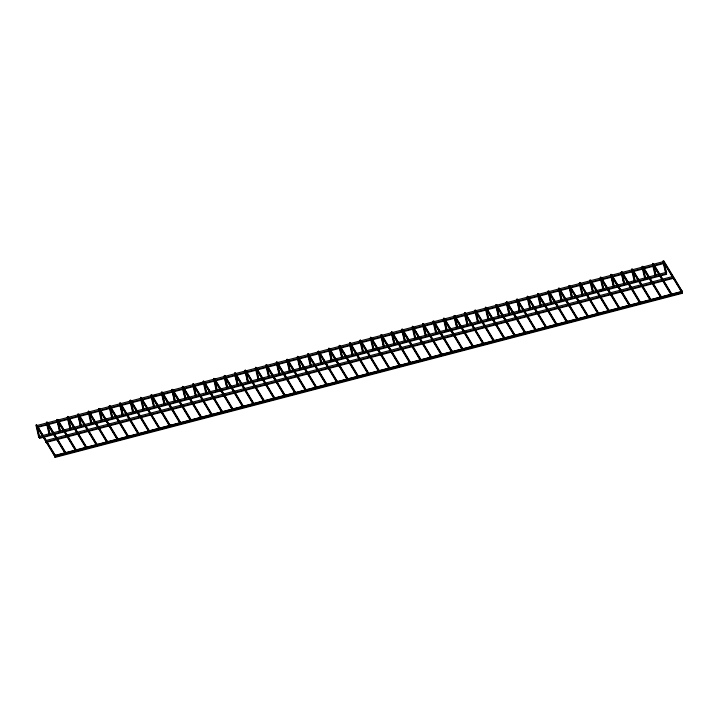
<?xml version="1.0" encoding="UTF-8"?>
<svg xmlns="http://www.w3.org/2000/svg" width="718" height="718" viewBox="0 0 718 718"><rect width="100%" height="100%" fill="white"/><g stroke="black" fill="none" stroke-linecap="round" stroke-linejoin="round"><path stroke-width="1.08" d="M54.137 455.329L54.514 454.718L55.115 455.068L54.747 455.679L54.137 455.329L35.954 425.244L38.664 437.145L39.643 436.894L37.309 427.075M64.593 452.591L64.97 451.99L65.571 452.34L65.194 452.941L64.593 452.591L46.401 422.507L46.517 423.512M75.04 449.863L75.417 449.253L76.018 449.603L75.641 450.213L75.04 449.863L56.848 419.779L56.964 420.775M85.487 447.126L85.864 446.524L86.465 446.874L86.088 447.476L85.487 447.126L67.295 417.041L67.411 418.047M95.934 444.388L96.311 443.787L96.921 444.137L96.544 444.738L95.934 444.388L77.75 414.304L77.867 415.309M106.39 441.66L106.767 441.049L107.368 441.399L106.991 442.01L106.39 441.66L88.197 411.576L88.314 412.572M116.837 438.922L117.213 438.321L117.815 438.671L117.438 439.272L116.837 438.922L98.644 408.838L98.761 409.843M127.283 436.194L127.66 435.584L128.262 435.934L127.894 436.544L127.283 436.194L109.1 406.11L109.208 407.106M137.739 433.457L138.116 432.855L138.718 433.196L138.341 433.807L137.739 433.457L119.547 403.372L119.664 404.378M148.186 430.719L148.563 430.118L149.164 430.468L148.788 431.069L148.186 430.719L129.994 400.635L130.111 401.64M158.633 427.991L159.01 427.381L159.611 427.731L159.234 428.341L158.633 427.991L140.441 397.907L140.557 398.903M169.08 425.253L169.457 424.652L170.067 425.002L169.69 425.603L169.08 425.253L150.897 395.169L151.013 396.174M179.536 422.525L179.913 421.915L180.514 422.265L180.137 422.866L179.536 422.525L161.344 392.441L161.46 393.437M189.983 419.788L190.36 419.186L190.961 419.527L190.584 420.138L189.983 419.788L171.79 389.703L171.907 390.709M200.43 417.05L200.807 416.449L201.417 416.799L201.04 417.4L200.43 417.05L182.246 386.966L182.354 387.971M210.886 414.322L211.263 413.712L211.864 414.062L211.487 414.672L210.886 414.322L192.693 384.238L192.81 385.234M221.332 411.585L221.709 410.983L222.311 411.333L221.934 411.935L221.332 411.585L203.14 381.5L203.257 382.506M231.779 408.856L232.156 408.246L232.758 408.596L232.381 409.197L231.779 408.856L213.542 378.924M242.226 406.119L242.603 405.517L243.214 405.858L242.837 406.469L242.226 406.119L224.043 376.035L224.16 377.04M252.682 403.381L253.059 402.78L253.66 403.13L253.283 403.731L252.682 403.381L234.49 373.297L234.606 374.302M263.129 400.653L263.506 400.043L264.107 400.393L263.73 401.003L263.129 400.653L244.937 370.569L245.053 371.565M273.576 397.916L273.953 397.314L274.563 397.664L274.186 398.266L273.576 397.916L255.393 367.831L255.509 368.837M284.032 395.187L284.409 394.577L285.01 394.927L284.633 395.528L284.032 395.187L265.839 365.103L265.956 366.099M294.479 392.45L294.856 391.849L295.457 392.19L295.08 392.8L294.479 392.45L276.286 362.366L276.403 363.371M304.926 389.712L305.303 389.111L305.904 389.461L305.527 390.062L304.926 389.712L286.733 359.628L286.85 360.633M315.381 386.984L315.749 386.374L316.36 386.724L315.983 387.334L315.381 386.984L297.189 356.9L297.306 357.896M325.828 384.247L326.205 383.645L326.807 383.995L326.43 384.597L325.828 384.247L307.636 354.162L307.753 355.168M336.275 381.518L336.652 380.908L337.254 381.258L336.877 381.859L336.275 381.518L318.083 351.434L318.2 352.43M346.722 378.781L347.099 378.18L347.709 378.521L347.332 379.131L346.722 378.781L328.539 348.697L328.656 349.702M357.178 376.044L357.555 375.442L358.156 375.792L357.779 376.394L357.178 376.044L338.986 345.959L339.102 346.965M367.625 373.315L368.002 372.705L368.603 373.055L368.226 373.665L367.625 373.315L349.433 343.231L349.549 344.227M378.072 370.578L378.449 369.976L379.05 370.326L378.673 370.928L378.072 370.578L359.88 340.494L359.996 341.499M388.528 367.849L388.896 367.239L389.506 367.589L389.129 368.19L388.528 367.849L370.335 337.756L370.452 338.761M398.975 365.112L399.352 364.511L399.953 364.852L399.576 365.462L398.975 365.112L380.782 335.028L380.899 336.024M409.422 362.375L409.798 361.773L410.4 362.123L410.023 362.725L409.422 362.375L391.229 332.29L391.346 333.296M419.868 359.646L420.245 359.036L420.856 359.386L420.479 359.996L419.868 359.646L401.685 329.562L401.802 330.558M430.324 356.909L430.701 356.308L431.303 356.658L430.926 357.259L430.324 356.909L412.132 326.825L412.249 327.83M440.771 354.18L441.148 353.57L441.749 353.92L441.373 354.521L440.771 354.18L422.579 324.087L422.696 325.092M451.218 351.443L451.595 350.842L452.196 351.183L451.819 351.793L451.218 351.443L433.026 321.359L433.142 322.355M461.674 348.706L462.042 348.104L462.652 348.454L462.275 349.056L461.674 348.706L443.482 318.621L443.598 319.627M472.121 345.977L472.498 345.367L473.099 345.717L472.722 346.327L472.121 345.977L453.929 315.893L454.045 316.889M482.568 343.24L482.945 342.639L483.546 342.989L483.169 343.59L482.568 343.24L464.375 313.156L464.492 314.161M493.015 340.511L493.392 339.901L494.002 340.251L493.625 340.853L493.015 340.511L474.831 310.418L474.948 311.424M503.471 337.774L503.848 337.173L504.449 337.514L504.072 338.124L503.471 337.774L485.278 307.69L485.395 308.686M513.917 335.037L514.294 334.435L514.896 334.785L514.519 335.387L513.917 335.037L495.725 304.953L495.842 305.958M524.364 332.308L524.741 331.698L525.343 332.048L524.966 332.658L524.364 332.308L506.172 302.224L506.289 303.22M534.82 329.571L535.188 328.97L535.799 329.32L535.422 329.921L534.82 329.571L516.628 299.487L516.745 300.492M545.267 326.843L545.644 326.232L546.245 326.582L545.868 327.184L545.267 326.843L527.075 296.749L527.191 297.755M555.714 324.105L556.091 323.495L556.692 323.845L556.315 324.455L555.714 324.105L537.522 294.021L537.638 295.017M566.161 321.368L566.538 320.766L567.148 321.117L566.771 321.718L566.161 321.368L547.978 291.284L548.094 292.289M576.617 318.639L576.994 318.029L577.595 318.379L577.218 318.989L576.617 318.639L558.424 288.555L558.541 289.551M587.064 315.902L587.441 315.301L588.042 315.651L587.665 316.252L587.064 315.902L568.871 285.818L568.988 286.823M597.511 313.165L597.888 312.563L598.489 312.913L598.112 313.515L597.511 313.165L579.318 283.08L579.435 284.086M607.966 310.436L608.334 309.826L608.945 310.176L608.568 310.786L607.966 310.436L589.774 280.352L589.891 281.348M618.413 307.699L618.79 307.098L619.392 307.448L619.015 308.049L618.413 307.699L600.221 277.615L600.338 278.62M628.86 304.971L629.237 304.36L629.839 304.71L629.462 305.321L628.86 304.971L610.668 274.886L610.785 275.883M639.307 302.233L639.684 301.632L640.294 301.982L639.918 302.583L639.307 302.233L621.124 272.149L621.241 273.154M649.763 299.496L650.14 298.894L650.741 299.244L650.364 299.846L649.763 299.496L631.571 269.412L631.687 270.417M660.21 296.767L660.587 296.157L661.188 296.507L660.811 297.117L660.21 296.767L642.018 266.683L642.134 267.679M670.657 294.03L671.034 293.429L671.635 293.779L671.258 294.38L670.657 294.03L652.465 263.946L652.581 264.951M681.113 291.302L681.481 290.691L682.091 291.041L681.714 291.652L681.113 291.302L662.92 261.217L663.037 262.214M36.878 425.146L55.115 455.068M37.022 427.524L36.564 425.612L663.54 261.585L663.701 262.034L663.988 263.497L37.022 427.524L36.564 425.612L54.747 455.679M39.14 436.427L39.598 438.33L666.564 274.303L666.484 273.585L666.107 272.391L39.14 436.427L39.598 438.33M46.984 422.992L65.194 452.941M45.602 440.565L46.06 442.467L673.026 278.44L672.945 277.722L672.578 276.529L45.602 440.565L46.06 442.467M57.144 419.348L75.417 449.253M54.64 455.508L55.098 457.411L682.064 293.384L681.983 292.675L681.606 291.481L54.64 455.508L55.098 457.411M67.878 417.526L86.088 447.476M78.047 413.882L96.311 443.787M89.131 411.477L107.368 441.399M98.94 408.407L117.213 438.321M109.674 406.585L127.894 436.544M141.024 398.391L159.234 428.341M141.374 397.799L159.611 427.731M151.193 394.738L169.457 424.652M161.927 392.917L180.137 422.866M172.087 389.273L190.36 419.186M193.618 384.13L211.864 414.062M204.074 381.402L222.311 411.333M213.892 378.341L232.156 408.246M224.626 376.519L242.837 406.469M245.87 370.461L264.107 400.393M266.136 364.672L284.409 394.577M276.87 362.85L295.08 392.8M287.038 359.197L305.303 389.111M298.114 356.792L316.36 386.724M308.219 354.647L326.43 384.597M308.569 354.064L326.807 383.995M318.379 351.003L336.652 380.908M319.016 351.326L337.254 381.258M329.113 349.181L347.332 379.131M339.569 346.444L357.214 375.46M360.813 340.395L379.05 370.326M370.919 338.241L389.129 368.19M381.079 334.597L399.352 364.511M391.813 332.775L409.457 361.791M413.056 326.726L431.303 356.658M433.331 320.928L451.595 350.842M444.065 319.106L462.275 349.056M454.225 315.462L472.498 345.367M465.309 313.057L483.546 342.989M475.128 309.996L493.392 339.901M485.862 308.175L504.072 338.124M496.021 304.522L514.294 334.435M517.552 299.388L535.799 329.32M528.008 296.651L546.245 326.582M538.105 294.506L556.315 324.455M548.274 290.853L566.538 320.766M559.008 289.031L577.218 318.989M569.168 285.387L587.441 315.301M569.805 285.719L588.042 315.651M580.252 282.982L598.489 312.913M590.07 279.921L608.334 309.826M600.804 278.099L619.015 308.049M611.251 275.362L629.462 305.321M632.154 269.896L650.364 299.846M632.504 269.313L650.741 299.244M642.314 266.252L660.587 296.157M653.048 264.43L671.258 294.38M663.217 260.787L682.064 291.652L55.098 455.679M666.107 272.391L666.564 274.303M38.664 437.145L39.643 436.894M57.808 421.942L60.124 431.671L59.558 431.68L59.98 431.437L57.602 421.43M70.57 428.933L70.104 428.825M144.049 409.673L141.796 399.738M174.698 401.658L172.544 391.364M185.047 398.75L182.614 389.057M196.292 396.004L194.309 387.164M224.994 378.206L227.319 387.926L226.753 387.935L227.175 387.693L224.788 377.695M237.299 385.081L234.867 375.388M248.536 382.335L246.552 373.495M290.341 371.403L289.453 371.538L289.866 371.287L287.487 361.289M300.788 368.666L298.544 358.731M342.262 357.86L341.696 357.869L342.118 357.618L339.731 347.62M353.032 354.997L350.788 345.062M383.69 346.982L382.012 338.69M394.505 344.191L394.038 344.075M404.485 341.346L402.053 331.653M415.731 338.6L413.487 328.664M467.983 324.931L465.731 314.996M520.227 311.262L517.983 301.327M550.885 303.238L549.441 295.942M561.7 300.447L561.234 300.339M614.276 286.653L613.477 286.661M624.723 283.915L622.739 275.075M665.631 273.118L666.609 272.867L665.631 273.118L663.297 263.309M80.551 426.088L78.971 417.966M195.502 396.022L196.382 395.887M238.089 385.072L235.45 375.469M247.746 382.353L245.924 373.225M405.284 341.328L402.636 331.725M457.528 327.659L454.889 318.056M519.428 311.271L520.317 311.136M571.681 297.602L570.101 289.48M623.924 283.933L621.869 273.809M152.719 395.968L155.968 395.115M199.362 383.762L202.611 382.909M36.941 426.806L663.908 262.779M600.024 290.422L603.282 289.569M39.517 437.612L666.484 273.585M45.979 441.749L672.945 277.722M55.017 456.702L681.983 292.675M363.012 352.152L363.577 352.143L361.235 342.333M310.768 365.821L311.334 365.812L308.991 356.002M582.819 294.685L580.674 284.92M530.575 308.354L528.43 298.589M258.884 379.436L256.748 369.671M682.091 291.041L663.899 260.957L664.015 261.962M663.432 261.415L681.14 290.709M671.635 293.779L653.452 263.694L653.568 264.691M671.034 293.429L652.833 263.318L652.976 264.61M661.188 296.507L642.996 266.423L643.113 267.428M642.637 267.051L660.811 297.117M650.14 298.894L631.93 268.783L632.082 270.076M640.294 301.982L622.102 271.889L622.219 272.894M639.684 301.632L621.483 271.521L621.635 272.804M621.734 272.517L639.343 301.641M629.839 304.71L611.646 274.626L611.763 275.631M629.237 304.36L611.036 274.258L611.368 275.972M619.392 307.448L601.199 277.363L601.316 278.36M618.79 307.098L600.58 276.986L600.733 278.279M608.945 310.176L590.752 280.092L590.869 281.097M590.393 280.72L608.568 310.786M597.888 312.563L579.686 282.452L579.83 283.745M579.938 283.457L598.112 313.515M587.1 315.31L569.491 286.195L569.571 286.904M577.595 318.379L559.403 288.295L559.519 289.3M576.994 318.029L558.784 287.927L558.936 289.21M567.148 321.117L548.956 291.032L549.073 292.029M548.588 291.661L566.771 321.718M556.692 323.845L538.5 293.761L538.617 294.766M556.091 323.495L537.89 293.393L538.033 294.676M545.644 326.232L527.434 296.121L527.586 297.414M527.694 297.126L545.868 327.184M535.188 328.97L516.987 298.859L517.139 300.151M535.422 329.921L517.247 299.864L517.328 300.573M525.343 332.048L507.159 301.964L507.276 302.969M524.741 331.698L506.54 301.596L506.684 302.879M506.791 302.592L524.4 331.716M514.896 334.785L496.703 304.701L496.82 305.697M496.344 305.329L514.519 335.387M504.449 337.514L486.257 307.43L486.373 308.435M503.848 337.173L485.637 307.062L485.79 308.345M494.002 340.251L475.81 310.167L475.926 311.172M475.442 310.795L493.625 340.853M482.945 342.639L464.743 312.527L464.887 313.82M464.995 313.533L483.169 343.59M473.099 345.717L454.907 315.633L455.024 316.638M472.157 345.385L454.548 316.261L454.629 316.979M462.652 348.454L444.46 318.37L444.577 319.366M462.042 348.104L443.841 317.993L443.993 319.286M452.196 351.183L434.013 321.099L434.13 322.104M433.645 321.727L451.819 351.793M441.749 353.92L423.557 323.836L423.674 324.841M441.148 353.57L422.938 323.459L423.09 324.751M441.373 354.521L423.198 324.464L423.279 325.182M430.701 356.308L412.491 326.196L412.644 327.489M412.751 327.202L430.36 356.316M420.856 359.386L402.663 329.302L402.78 330.307M420.245 359.036L402.044 328.934L402.197 330.217M420.479 359.996L402.295 329.93L402.385 330.648M410.4 362.123L392.207 332.039L392.324 333.035M409.798 361.773L391.597 331.662L391.741 332.955M399.953 364.852L381.761 334.767L381.877 335.773M381.402 335.396L399.576 365.462M389.506 367.589L371.314 337.505L371.43 338.51M388.896 367.239L370.694 337.128L370.847 338.42M378.449 369.976L360.248 339.865L360.391 341.158M360.499 340.87L378.673 370.928M368.603 373.055L350.411 342.971L350.528 343.976M368.002 372.705L349.792 342.603L349.944 343.886M350.052 343.599L368.226 373.665M358.156 375.792L339.964 345.708L340.081 346.704M357.555 375.442L339.345 345.331L339.497 346.623M347.709 378.521L329.517 348.436L329.634 349.442M347.099 378.18L328.898 348.068L329.05 349.352M318.702 351.802L336.877 381.859M326.205 383.645L307.995 353.534L308.336 355.248M315.749 386.374L297.548 356.272L297.701 357.555M297.808 357.268L315.408 386.392M305.904 389.461L287.721 359.377L287.837 360.373M305.527 390.062L287.353 360.005L287.433 360.723M295.457 392.19L277.265 362.105L277.381 363.111M294.856 391.849L276.645 361.737L276.798 363.021M285.01 394.927L266.818 364.843L266.934 365.848M266.459 365.471L284.633 395.528M274.563 397.664L256.371 367.58L256.488 368.576M273.953 397.314L255.752 367.203L255.904 368.496M274.186 398.266L256.003 368.208L258.668 379.732M263.506 400.043L245.305 369.941L245.448 371.224M245.556 370.937L263.165 400.061M253.66 403.13L235.468 373.046L235.585 374.042M253.059 402.78L234.849 372.669L235.001 373.961M253.283 403.731L235.109 373.674L235.19 374.392M243.214 405.858L225.021 375.774L225.138 376.779M242.603 405.517L224.402 375.406L224.554 376.69M232.758 408.596L214.574 378.512L214.691 379.517M214.206 379.14L232.381 409.197M221.709 410.983L203.499 380.872L203.652 382.164M203.759 381.877L221.934 411.935M211.263 413.712L193.052 383.609L193.205 384.893M211.487 414.672L193.313 384.606L193.393 385.324M201.417 416.799L183.225 386.715L183.341 387.711M200.807 416.449L182.605 386.338L182.758 387.63M182.857 387.343L200.466 416.467M190.961 419.527L172.769 389.443L172.885 390.448M172.41 390.071L190.584 420.138M180.514 422.265L162.322 392.181L162.439 393.186M179.913 421.915L161.703 391.813L161.855 393.096M170.067 425.002L151.875 394.918L151.992 395.914M151.516 395.546L169.69 425.603M159.01 427.381L140.809 397.278L141.141 398.993M149.164 430.468L130.972 400.384L131.089 401.38M148.563 430.118L130.353 400.007L130.505 401.299M130.613 401.012L148.222 430.136M138.718 433.196L120.525 403.112L120.642 404.117M138.116 432.855L119.906 402.744L120.059 404.028M138.341 433.807L120.166 403.74L120.247 404.458M128.262 435.934L110.078 405.849L110.195 406.855M127.66 435.584L109.459 405.482L109.612 406.765M117.815 438.671L99.623 408.587L99.739 409.583M99.263 409.215L117.438 439.272M106.767 441.049L88.556 410.947L88.709 412.231M88.817 411.944L106.991 442.01M96.921 444.137L78.729 414.053L78.845 415.049M95.97 443.805L78.37 414.681L78.45 415.399M86.465 446.874L68.282 416.781L68.389 417.786M85.864 446.524L67.663 416.413L67.806 417.696M76.018 449.603L57.826 419.518L57.943 420.524M57.467 420.147L75.641 450.213M65.571 452.34L47.379 422.256L47.496 423.252M64.97 451.99L46.76 421.879L46.912 423.171M54.514 454.718L36.313 424.616L36.465 425.9M682.064 293.384L681.696 292.19M673.026 278.44L672.658 277.247M664.276 263.048L666.609 272.867M663.881 263.38L666.196 273.109M663.665 262.869L666.053 272.867M653.829 265.786L656.162 275.595M653.425 266.118L655.74 275.847M652.841 266.037L655.184 275.856M643.373 268.514L645.715 278.333M642.978 268.846L645.294 278.575M642.395 268.774L644.737 278.584M632.926 271.251L635.259 281.061M632.531 271.584L634.847 281.312M631.948 271.503L634.281 281.321M622.075 274.321L624.4 284.041M621.492 274.24L623.834 284.05M612.023 276.717L614.366 286.536M611.628 277.049L613.944 286.778M611.898 278.539L613.8 286.545M611.045 276.977L613.387 286.787M601.576 279.455L603.919 289.264M601.181 279.787L603.497 289.516M600.975 279.275L602.878 287.272M600.598 279.706L602.932 289.525M591.129 282.183L593.463 292.002M590.735 282.515L593.05 292.244M590.151 282.443L592.485 292.253M580.027 284.175L582.594 294.981M579.695 285.181L582.038 294.99M570.487 288.744L572.309 296.372M569.832 287.99L572.147 297.71M569.248 287.909L571.591 297.719M559.78 290.386L562.113 300.205M559.385 290.718L561.44 299.37M559.412 291.212L561.314 299.209M558.801 290.646L561.135 300.456M549.593 294.209L551.666 302.933M548.929 293.456L550.993 302.099M548.346 293.375L550.688 303.193M538.877 295.852L541.219 305.671M538.482 296.184L540.798 305.913M537.899 296.112L540.241 305.922M528.035 298.921L530.351 308.65M527.452 298.85L529.785 308.659M517.579 301.659L519.904 311.388M517.615 302.143L519.76 311.145M517.005 301.578L519.338 311.397M507.527 304.055L509.87 313.874M507.132 304.387L509.448 314.116M506.926 303.885L509.304 313.883L508.891 314.125L506.549 304.315M497.08 306.792L499.423 316.602M496.685 307.124L498.741 315.767M496.955 308.614L498.857 316.611M496.102 307.044L498.445 316.862M486.633 309.521L488.967 319.339M486.023 309.35L488.554 319.582M485.655 309.781L487.989 319.591M476.187 312.258L478.52 322.068M475.783 312.59L478.107 322.319M475.199 312.518L477.542 322.328M465.336 315.328L467.651 325.057M465.363 315.812L467.274 323.818M464.752 315.247L467.095 325.066M455.544 318.819L457.626 327.543M454.682 317.553L457.061 327.552L456.639 327.794L454.306 317.984M444.837 320.461L447.17 330.271M444.433 320.793L446.497 329.436M444.469 321.287L446.614 330.28M443.859 320.713L446.192 330.531M434.641 324.285L436.724 333.008M433.986 323.522L436.302 333.251M433.403 323.45L435.745 333.26M423.934 325.927L426.277 335.737M423.539 326.259L425.855 335.988M422.956 326.187L425.298 335.997M413.092 328.997L415.408 338.725M412.509 328.916L414.842 338.734M403.04 331.393L405.374 341.212M402.906 333.215L404.575 340.215M392.584 334.13L394.927 343.94M392.19 334.462L394.254 343.105M391.983 333.951L394.128 342.953M391.606 334.382L393.949 344.2M382.138 336.859L384.48 346.677M381.743 337.191L384.058 346.92M381.159 337.119L383.493 346.929M371.691 339.596L374.024 349.406M371.287 339.928L373.611 349.657M370.712 339.856L373.046 349.666M360.84 342.666L363.155 352.394M360.256 342.585L362.599 352.403M350.393 345.394L352.709 355.123M350.42 345.888L352.332 353.884M349.81 345.322L352.152 355.132M340.601 348.885L342.674 357.609M339.946 348.131L342.001 356.774M339.363 348.05L341.696 357.869M329.894 350.528L332.228 360.346M329.49 350.869L331.815 360.589M329.526 351.353L331.662 360.355M328.907 350.788L331.249 360.598M319.438 353.265L321.781 363.075M319.043 353.597L321.359 363.326M318.46 353.525L320.802 363.335M308.596 356.334L310.912 366.063M308.013 356.254L310.347 366.072M298.141 359.063L300.465 368.792M297.934 358.56L300.079 367.553M297.566 358.991L299.9 368.801M288.089 361.468L290.431 371.278M287.694 361.8L290.009 371.529M287.11 361.719L289.453 371.538M277.642 364.197L279.984 374.015M277.247 364.538L279.302 373.18M277.04 364.026L279.185 373.019M276.663 364.457L279.006 374.266M267.195 366.934L269.528 376.744M266.584 366.754L269.115 376.995M266.216 367.194L268.55 377.004M255.761 369.923L258.103 379.741M245.897 372.732L248.213 382.461M245.314 372.66L247.656 382.47M235.845 375.137L238.188 384.947M235.477 375.963L237.622 384.956M225.658 378.96L227.732 387.684M224.42 378.126L226.753 387.935M214.942 380.603L217.285 390.412M214.547 380.935L216.863 390.664M213.964 380.863L216.306 390.673M204.495 383.34L206.838 393.15M203.84 382.586L206.416 393.401M203.517 383.591L205.851 393.41M193.654 386.401L195.969 396.13M193.07 386.329L195.404 396.139M183.602 388.806L185.935 398.616M183.198 389.138L185.262 397.781M183.234 389.632L185.136 397.628M173.146 391.534L175.488 401.353M172.751 391.875L174.815 400.518M172.167 391.795L174.51 401.604M162.699 394.272L165.032 404.081M162.304 394.604L164.619 404.333M162.331 395.097L164.234 403.094M161.721 394.532L164.054 404.342M152.252 397.009L154.585 406.819M151.848 397.341L154.173 407.07M151.274 397.26L153.607 407.079M141.401 400.07L143.717 409.798M140.818 399.998L143.16 409.807M131.609 403.561L133.692 412.285L133.27 412.536L130.954 402.807M130.748 402.295L133.126 412.294L132.704 412.545L130.371 402.726M120.902 405.212L123.236 415.022M120.507 405.544L122.563 414.187M120.768 407.034L122.679 415.031M119.924 405.464L122.257 415.273M110.455 407.941L112.789 417.75M110.051 408.273L112.376 418.002M109.845 407.761L111.748 415.767M109.468 408.201L111.811 418.011M99.999 410.678L102.342 420.488M99.605 411.01L101.92 420.739M99.021 410.929L101.364 420.748M89.553 413.406L91.886 423.225M89.158 413.739L91.473 423.467M88.574 413.667L90.908 423.476M79.366 417.23L81.439 425.954M78.702 416.476L81.026 426.205M78.127 416.395L80.461 426.214M68.65 418.881L70.992 428.691M68.255 419.213L70.319 427.856M68.282 419.698L70.193 427.695M67.672 419.132L70.014 428.942M58.203 421.61L60.545 431.428M57.225 421.87L59.558 431.68M47.756 424.347L50.089 434.157M47.361 424.679L49.677 434.408M46.778 424.598L49.111 434.417M36.654 426.33L39.23 437.136"/></g></svg>
